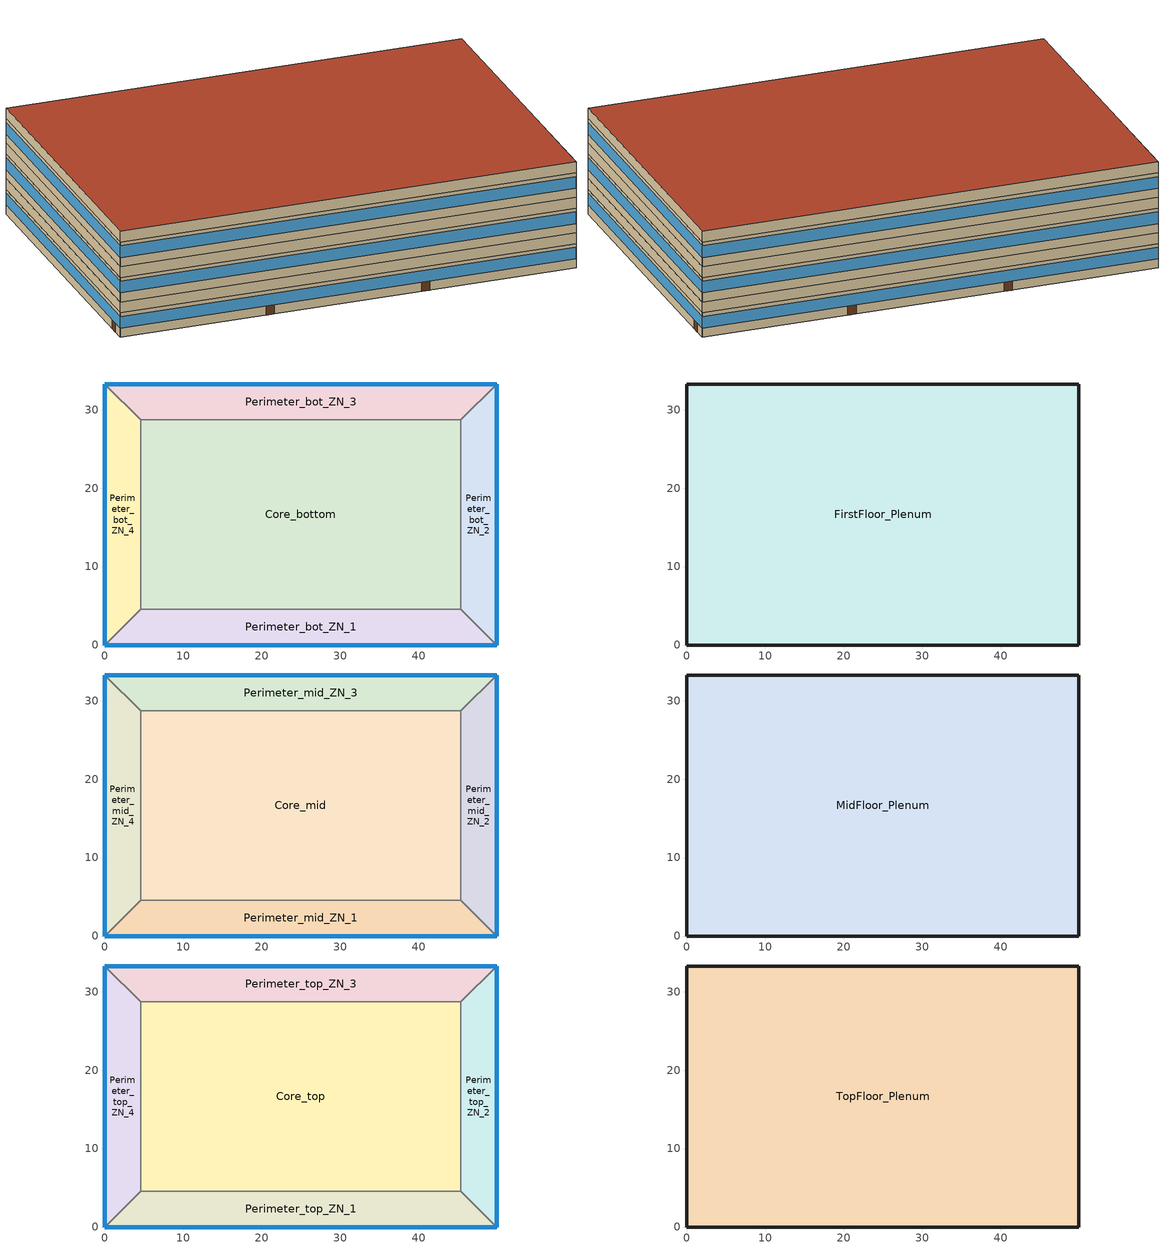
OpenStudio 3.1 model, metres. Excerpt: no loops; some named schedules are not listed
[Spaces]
Core_bottom
 floor ground (Foundation F 126 Perim 0 Area 98354): 45.34,28.7 45.34,4.57 4.57,4.57 4.57,28.7 z0
 wall to Perimeter_bot_ZN_1: 4.57,4.57 45.34,4.57 z0:2.74
 wall to Perimeter_bot_ZN_2: 45.34,4.57 45.34,28.7 z0:2.74
 wall to Perimeter_bot_ZN_4: 4.57,28.7 4.57,4.57 z0:2.74
 wall to Perimeter_bot_ZN_3: 45.34,28.7 4.57,28.7 z0:2.74
Perimeter_bot_ZN_2
 floor ground (Foundation F 126 Perim 3327 Area 13126): 49.91,33.27 49.91,0 45.34,4.57 45.34,28.7 z0
 wall outside: 49.91,0 49.91,33.27 z0:2.74
 wall to Perimeter_bot_ZN_1: 45.34,4.57 49.91,0 z0:2.74
 wall to Perimeter_bot_ZN_3: 49.91,33.27 45.34,28.7 z0:2.74
 window: 49.91,0 49.91,33.27 z1.02:2.33
 door: 49.91,30.99 49.91,31.9 z0:2.13
Perimeter_bot_ZN_3
 floor ground (Foundation F 126 Perim 4991 Area 20734): 49.91,33.27 45.34,28.7 4.57,28.7 0,33.27 z0
 wall outside: 49.91,33.27 0,33.27 z0:2.74
 wall to Perimeter_bot_ZN_4: 0,33.27 4.57,28.7 z0:2.74
 window: 49.91,33.27 0,33.27 z1.02:2.33
 door: 33.94,33.27 33.03,33.27 / 16.84,33.27 15.93,33.27 z0:2.13
Perimeter_bot_ZN_1
 floor ground (Foundation F 126 Perim 4991 Area 20734): 45.34,4.57 49.91,0 0,0 4.57,4.57 z0
 wall outside: 0,0 49.91,0 z0:2.74
 wall to Perimeter_bot_ZN_4: 4.57,4.57 0,0 z0:2.74
 window: 0,0 49.91,0 z1.02:2.33
 door: 15.98,0 16.9,0 / 33.01,0 33.93,0 z0:2.13
Perimeter_bot_ZN_4
 floor ground (Foundation F 126 Perim 3327 Area 13125): 0,33.27 4.57,28.7 4.57,4.57 0,0 z0
 wall outside: 0,33.27 0,0 z0:2.74
 window: 0,33.27 0,0 z1.02:2.33
 door: 0,2.28 0,1.37 z0:2.13
FirstFloor_Plenum
 floor to Perimeter_bot_ZN_3: 49.91,33.27 45.34,28.7 4.57,28.7 0,33.27 z2.74
 floor to Perimeter_bot_ZN_1: 45.34,4.57 49.91,0 0,0 4.57,4.57 z2.74
 floor to Core_bottom: 45.34,28.7 45.34,4.57 4.57,4.57 4.57,28.7 z2.74
 floor to Perimeter_bot_ZN_4: 0,33.27 4.57,28.7 4.57,4.57 0,0 z2.74
 floor to Perimeter_bot_ZN_2: 49.91,33.27 49.91,0 45.34,4.57 45.34,28.7 z2.74
 wall outside: 0,33.27 0,0 49.91,0 49.91,33.27 0,33.27 z2.74:3.96
Perimeter_mid_ZN_4
 floor to FirstFloor_Plenum: 0,33.27 4.57,28.7 4.57,4.57 0,0 z3.96
 wall outside: 0,33.27 0,0 z3.96:6.71
 wall to Perimeter_mid_ZN_3: 4.57,28.7 0,33.27 z3.96:6.71
 wall to Core_mid: 4.57,4.57 4.57,28.7 z3.96:6.71
 wall to Perimeter_mid_ZN_1: 0,0 4.57,4.57 z3.96:6.71
 window: 0,33.27 0,0 z4.98:6.29
Perimeter_mid_ZN_1
 floor to FirstFloor_Plenum: 45.34,4.57 49.91,0 0,0 4.57,4.57 z3.96
 wall outside: 0,0 49.91,0 z3.96:6.71
 wall to Core_mid: 45.34,4.57 4.57,4.57 z3.96:6.71
 wall to Perimeter_mid_ZN_2: 49.91,0 45.34,4.57 z3.96:6.71
 window: 0,0 49.91,0 z4.98:6.29
Perimeter_mid_ZN_2
 floor to FirstFloor_Plenum: 49.91,33.27 49.91,0 45.34,4.57 45.34,28.7 z3.96
 wall outside: 49.91,0 49.91,33.27 z3.96:6.71
 wall to Perimeter_mid_ZN_3: 49.91,33.27 45.34,28.7 z3.96:6.71
 wall to Core_mid: 45.34,28.7 45.34,4.57 z3.96:6.71
 window: 49.91,0 49.91,33.27 z4.98:6.29
Core_mid
 floor to FirstFloor_Plenum: 45.34,28.7 45.34,4.57 4.57,4.57 4.57,28.7 z3.96
 wall to Perimeter_mid_ZN_3: 45.34,28.7 4.57,28.7 z3.96:6.71
Perimeter_mid_ZN_3
 floor to FirstFloor_Plenum: 49.91,33.27 45.34,28.7 4.57,28.7 0,33.27 z3.96
 wall outside: 49.91,33.27 0,33.27 z3.96:6.71
 window: 49.91,33.27 0,33.27 z4.98:6.29
MidFloor_Plenum
 floor to Perimeter_mid_ZN_3: 49.91,33.27 45.34,28.7 4.57,28.7 0,33.27 z6.71
 floor to Perimeter_mid_ZN_4: 0,33.27 4.57,28.7 4.57,4.57 0,0 z6.71
 floor to Core_mid: 45.34,28.7 45.34,4.57 4.57,4.57 4.57,28.7 z6.71
 floor to Perimeter_mid_ZN_2: 49.91,33.27 49.91,0 45.34,4.57 45.34,28.7 z6.71
 floor to Perimeter_mid_ZN_1: 45.34,4.57 49.91,0 0,0 4.57,4.57 z6.71
 wall outside: 0,33.27 0,0 49.91,0 49.91,33.27 0,33.27 z6.71:7.92
Perimeter_top_ZN_3
 floor to MidFloor_Plenum: 49.91,33.27 45.34,28.7 4.57,28.7 0,33.27 z7.92
 wall outside: 49.91,33.27 0,33.27 z7.92:10.67
 wall to Perimeter_top_ZN_4: 0,33.27 4.57,28.7 z7.92:10.67
 wall to Core_top: 4.57,28.7 45.34,28.7 z7.92:10.67
 wall to Perimeter_top_ZN_2: 45.34,28.7 49.91,33.27 z7.92:10.67
 window: 49.91,33.27 0,33.27 z8.95:10.25
Perimeter_top_ZN_4
 floor to MidFloor_Plenum: 0,33.27 4.57,28.7 4.57,4.57 0,0 z7.92
 wall outside: 0,33.27 0,0 z7.92:10.67
 wall to Perimeter_top_ZN_1: 0,0 4.57,4.57 z7.92:10.67
 wall to Core_top: 4.57,4.57 4.57,28.7 z7.92:10.67
 window: 0,33.27 0,0 z8.95:10.25
Core_top
 floor to MidFloor_Plenum: 45.34,28.7 45.34,4.57 4.57,4.57 4.57,28.7 z7.92
 wall to Perimeter_top_ZN_1: 4.57,4.57 45.34,4.57 z7.92:10.67
 wall to Perimeter_top_ZN_2: 45.34,4.57 45.34,28.7 z7.92:10.67
Perimeter_top_ZN_2
 floor to MidFloor_Plenum: 49.91,33.27 49.91,0 45.34,4.57 45.34,28.7 z7.92
 wall outside: 49.91,0 49.91,33.27 z7.92:10.67
 wall to Perimeter_top_ZN_1: 45.34,4.57 49.91,0 z7.92:10.67
 window: 49.91,0 49.91,33.27 z8.95:10.25
Perimeter_top_ZN_1
 floor to MidFloor_Plenum: 45.34,4.57 49.91,0 0,0 4.57,4.57 z7.92
 wall outside: 0,0 49.91,0 z7.92:10.67
 window: 0,0 49.91,0 z8.95:10.25
TopFloor_Plenum
 floor to Perimeter_top_ZN_4: 0,33.27 4.57,28.7 4.57,4.57 0,0 z10.67
 floor to Perimeter_top_ZN_2: 49.91,33.27 49.91,0 45.34,4.57 45.34,28.7 z10.67
 floor to Core_top: 45.34,28.7 45.34,4.57 4.57,4.57 4.57,28.7 z10.67
 floor to Perimeter_top_ZN_3: 49.91,33.27 45.34,28.7 4.57,28.7 0,33.27 z10.67
 floor to Perimeter_top_ZN_1: 45.34,4.57 49.91,0 0,0 4.57,4.57 z10.67
 wall outside: 0,33.27 0,0 49.91,0 49.91,33.27 0,33.27 z10.67:11.89
 roof outside: 49.91,0 49.91,33.27 0,33.27 0,0 z11.89
[Site]
Tampa-MacDill AFB: Latitude {deg}=27.85; Longitude {deg}=-82.52; Time Zone {hr}=-5; Elevation {m}=8; Terrain=City
[Building]
-MediumOffice-ASHRAE 169-2013-2A created: 2021-05-19 12:07:23 -0600: North Axis {deg}=0; Default Construction Set=90.1-2010 - MedOffice - ASHRAE 169-2013-2A; Standards Number of Stories=3; Standards Number of Above Ground Stories=3; Standards Building Type=MediumOffice
[ClimateZones]
Climate Zone Institution Name 1=ASHRAE; Climate Zone Document Name 1=ANSI/ASHRAE Standard 169; Climate Zone Document Year 1=2006; Climate Zone Value 1=2A; Climate Zone Institution Name 2=CEC; Climate Zone Document Name 2=California Climate Zone Descriptions; Climate Zone Document Year 2=1995
[Site:WaterMainsTemperature]
Calculation Method=Correlation; Annual Average Outdoor Air Temperature {C}=21.85; Maximum Difference In Monthly Average Outdoor Air Temperatures {deltaC}=14.3
[SizingPeriod:DesignDay] Barometric Pressure {Pa}=101229; Sky Clearness=0; Rain Indicator=0; Snow Indicator=0; Day of Month=21; Daylight Saving Time Indicator=0; Humidity Indicating Type=Wetbulb; Dry-Bulb Temperature Range Modifier Type=DefaultMultipliers
Name | Maximum Dry-Bulb Temperature {C} | Daily Dry-Bulb Temperature Range {deltaC} | Humidity Indicating Conditions at Maximum Dry-Bulb | Wind Speed {m/s} | Wind Direction {deg} | Month | Day Type | Solar Model Indicator | ASHRAE Taub | ASHRAE Taud
Tampa-MacDill.AFB_FL_USA Ann Clg .4% Condns DB=>MWB | 33.9 | 7.9 | 25.1 | 3.1 | 270 | 8 | SummerDesignDay | ASHRAETau | 0.491 | 2.016
Tampa-MacDill.AFB_FL_USA Ann Htg 99.6% Condns DB | 4.6 | 0 | 4.6 | 2.5 | 10 | 1 | WinterDesignDay | ASHRAEClearSky
[Site:GroundTemperature:FCfactorMethod]
January Ground Temperature {C}=24.2; February Ground Temperature {C}=18.9; March Ground Temperature {C}=15.7; April Ground Temperature {C}=13.6; May Ground Temperature {C}=15.5; June Ground Temperature {C}=17.1; July Ground Temperature {C}=21.2; August Ground Temperature {C}=26.9; September Ground Temperature {C}=27.6; October Ground Temperature {C}=27.9; November Ground Temperature {C}=27.4; December Ground Temperature {C}=26.2
[Material:NoMass] Thermal Absorptance=0.9; Solar Absorptance=0.7
Name | Roughness | Thermal Resistance {m2-K/W} | Visible Absorptance
CP02 CARPET PAD | VeryRough | 0.21648 | 0.8
Typical Insulation R-6.78 | Smooth | 1.19347 | 0.7
Typical Carpet Pad | Smooth | 0.21648 | 0.8
Typical Insulation R-5.89 | Smooth | 1.03652 | 0.7
Typical Insulation R-19.72 | Smooth | 3.4722 | 0.7
Typical Insulation R-0.58 | Smooth | 0.101875 | 0.7
Typical Insulation R-0.01 | Smooth | 0.001 | 0.7
[Material]
Name | Roughness | Thickness {m} | Conductivity {W/m-K} | Density {kg/m3} | Specific Heat {J/kg-K} | Thermal Absorptance | Solar Absorptance | Visible Absorptance
100mm Normalweight concrete floor | MediumSmooth | 0.1016 | 2.31 | 2322 | 832
G01 13mm gypsum board | Smooth | 0.0127 | 0.16 | 800 | 1090 | 0.9 | 0.7 | 0.5
4 in. Normalweight Concrete Floor | MediumRough | 0.1016 | 2.31 | 2322 | 832 | 0.9 | 0.7 | 0.7
25mm Stucco | Smooth | 0.0254 | 0.72 | 1856 | 840 | 0.9 | 0.7 | 0.7
5/8 in. Gypsum Board | MediumSmooth | 0.0159 | 0.16 | 800 | 1090 | 0.9 | 0.7 | 0.7
Roof Membrane - Highly Reflective | VeryRough | 0.0095 | 0.16 | 1121.29 | 1460 | 0.75 | 0.45 | 0.7
Metal Roof Surface; F08 Metal surface | Smooth | 0.0008 | 45.28 | 7824 | 500 | 0.9 | 0.7 | 0.7
6 in. Normalweight Concrete Floor | MediumRough | 0.1524 | 2.31 | 2322 | 832 | 0.9 | 0.7 | 0.7
8 in. Concrete Block Basement Wall | MediumRough | 0.2032 | 1.326 | 1842 | 912 | 0.9 | 0.7 | 0.7
G05 25mm wood | MediumSmooth | 0.0254 | 0.15 | 608 | 1630 | 0.9 | 0.5 | 0.5
[Construction:FfactorGroundFloor] F-Factor {W/m-K}=1.26344
Name | Area {m2} | PerimeterExposed {m}
Foundation F 126 Perim 3327 Area 13125 | 131.254 | 33.2738
Foundation F 126 Perim 4991 Area 20734 | 207.338 | 49.911
Foundation F 126 Perim 3327 Area 13126 | 131.262 | 33.2738
Foundation F 126 Perim 0 Area 98354 | 983.537 | 0
[DefaultConstructionSet]
90.1-2010 - MedOffice - ASHRAE 169-2013-2A: Default Exterior Surface Constructions=Default Surface Constructions 1; Default Interior Surface Constructions=Default Surface Constructions 2; Default Ground Contact Surface Constructions=Default Surface Constructions 3; Default Exterior SubSurface Constructions=Default Sub Surface Constructions 1; Default Interior SubSurface Constructions=Default Sub Surface Constructions 2; Interior Partition Construction=Typical Interior Partition
[DefaultSurfaceConstructions]
Name | Floor Construction | Wall Construction | Roof Ceiling Construction
Default Surface Constructions 1 | Typical Insulated Exterior Mass Floor R-9.35 | Typical Insulated Steel Framed Exterior Wall R-8.06 | Typical IEAD Roof - Highly Reflective R-20.83
Default Surface Constructions 2 | Typical Interior Floor | Typical Interior Wall | Typical Interior Ceiling
Default Surface Constructions 3 | Typical Insulated Carpeted 6in Slab Floor | Typical Insulated Basement Mass Wall
[Construction]
Typical Insulated Exterior Mass Floor R-9.35: Typical Insulation R-6.78, 4 in. Normalweight Concrete Floor, Typical Carpet Pad
Typical Insulated Steel Framed Exterior Wall R-8.06: 25mm Stucco, 5/8 in. Gypsum Board, Typical Insulation R-5.89, 5/8 in. Gypsum Board
Typical IEAD Roof - Highly Reflective R-20.83: Roof Membrane - Highly Reflective, Typical Insulation R-19.72, Metal Roof Surface
Typical Interior Floor: 100mm Normalweight concrete floor, CP02 CARPET PAD
Typical Interior Wall: G01 13mm gypsum board, G01 13mm gypsum board
Typical Interior Ceiling: CP02 CARPET PAD, 100mm Normalweight concrete floor
Typical Insulated Carpeted 6in Slab Floor: 6 in. Normalweight Concrete Floor, Typical Carpet Pad
Typical Insulated Basement Mass Wall: 8 in. Concrete Block Basement Wall
U 0.72 SHGC 0.25 Sgl Ref-B-M Tint 6mm: REF B TINT MID 6MM
Typical Insulated Metal Door R-1.43: F08 Metal surface, Typical Insulation R-0.58
U 0.88 SHGC 0.16 Sgl Ref-A-L Clr 6mm: REF A CLEAR LO 6MM
Typical Overhead Door R-0.86: Typical Insulation R-0.01
U 1.98 SHGC 0.36 Sgl Ref-B-H Clr 6mm: REF B CLEAR HI 6MM
Typical Interior Window: Clear 3mm
Typical Interior Door; Typical Interior Partition: G05 25mm wood
[DefaultSubSurfaceConstructions]
Name | Fixed Window Construction | Operable Window Construction | Door Construction | Glass Door Construction | Overhead Door Construction | Skylight Construction | Tubular Daylight Dome Construction | Tubular Daylight Diffuser Construction
Default Sub Surface Constructions 1 | U 0.72 SHGC 0.25 Sgl Ref-B-M Tint 6mm | U 0.72 SHGC 0.25 Sgl Ref-B-M Tint 6mm | Typical Insulated Metal Door R-1.43 | U 0.88 SHGC 0.16 Sgl Ref-A-L Clr 6mm | Typical Overhead Door R-0.86 | U 1.98 SHGC 0.36 Sgl Ref-B-H Clr 6mm | Typical Interior Window | Typical Interior Window
Default Sub Surface Constructions 2 | Typical Interior Window | Typical Interior Window | Typical Interior Door
[WindowMaterial:Glazing] Optical Data Type=SpectralAverage; Infrared Transmittance at Normal Incidence=0; Front Side Infrared Hemispherical Emissivity=0.84; Conductivity {W/m-K}=0.9; Dirt Correction Factor for Solar and Visible Transmittance=1; Solar Diffusing=No
Name | Thickness {m} | Solar Transmittance at Normal Incidence | Front Side Solar Reflectance at Normal Incidence | Back Side Solar Reflectance at Normal Incidence | Visible Transmittance at Normal Incidence | Front Side Visible Reflectance at Normal Incidence | Back Side Visible Reflectance at Normal Incidence | Back Side Infrared Hemispherical Emissivity
REF B TINT MID 6MM | 0.006 | 0.1 | 0.11 | 0.41 | 0.13 | 0.1 | 0.32 | 0.45
REF A CLEAR LO 6MM | 0.006 | 0.066 | 0.341 | 0.493 | 0.08 | 0.41 | 0.37 | 0.4
REF B CLEAR HI 6MM | 0.006 | 0.24 | 0.16 | 0.32 | 0.3 | 0.16 | 0.29 | 0.6
Clear 3mm | 0.003 | 0.837 | 0.075 | 0.075 | 0.898 | 0.081 | 0.081 | 0.84
[Space]
Name | Space Type | Building Story | Thermal Zone | Part of Total Floor Area
Perimeter_mid_ZN_4 | Office WholeBuilding - Md Office | Building Story 2 | Perimeter_mid_ZN_4 ZN | Yes
Core_bottom | Office WholeBuilding - Md Office | Building Story 1 | Core_bottom ZN | Yes
FirstFloor_Plenum | Plenum | Building Story 1 | FirstFloor_Plenum ZN | No
TopFloor_Plenum | Plenum | Building Story 3 | TopFloor_Plenum ZN | No
Perimeter_top_ZN_3 | Office WholeBuilding - Md Office | Building Story 3 | Perimeter_top_ZN_3 ZN | Yes
Perimeter_bot_ZN_2 | Office WholeBuilding - Md Office | Building Story 1 | Perimeter_bot_ZN_2 ZN | Yes
MidFloor_Plenum | Plenum | Building Story 2 | MidFloor_Plenum ZN | No
Perimeter_mid_ZN_1 | Office WholeBuilding - Md Office | Building Story 2 | Perimeter_mid_ZN_1 ZN | Yes
Perimeter_bot_ZN_1 | Office WholeBuilding - Md Office | Building Story 1 | Perimeter_bot_ZN_1 ZN | Yes
Perimeter_bot_ZN_3 | Office WholeBuilding - Md Office | Building Story 1 | Perimeter_bot_ZN_3 ZN | Yes
Perimeter_mid_ZN_2 | Office WholeBuilding - Md Office | Building Story 2 | Perimeter_mid_ZN_2 ZN | Yes
Perimeter_top_ZN_4 | Office WholeBuilding - Md Office | Building Story 3 | Perimeter_top_ZN_4 ZN | Yes
Perimeter_bot_ZN_4 | Office WholeBuilding - Md Office | Building Story 1 | Perimeter_bot_ZN_4 ZN | Yes
Core_top | Office WholeBuilding - Md Office | Building Story 3 | Core_top ZN | Yes
Perimeter_top_ZN_2 | Office WholeBuilding - Md Office | Building Story 3 | Perimeter_top_ZN_2 ZN | Yes
Perimeter_top_ZN_1 | Office WholeBuilding - Md Office | Building Story 3 | Perimeter_top_ZN_1 ZN | Yes
Core_mid | Office WholeBuilding - Md Office | Building Story 2 | Core_mid ZN | Yes
Perimeter_mid_ZN_3 | Office WholeBuilding - Md Office | Building Story 2 | Perimeter_mid_ZN_3 ZN | Yes
[BuildingStory]
Name | Nominal Z Coordinate {m}
Building Story 1 | 0
Building Story 2 | 3.9624
Building Story 3 | 7.9248
[ElectricEquipment] Space or SpaceType=Core_bottom; Multiplier=2
Name | Electric Equipment Definition | Schedule
2 Elevator Lift Motors | Elevator Lift Motor | OfficeMedium BLDG_ELEVATORS
2 Elevator Fans | Elevator Fan | OfficeMedium ELEV_LIGHT_FAN_SCH_ADD_DF
2 Elevator Lights | Elevator Lights | OfficeMedium ELEV_LIGHT_FAN_SCH_ADD_DF
[SpaceInfiltration:DesignFlowRate]
Name | Space or SpaceType | Schedule | Design Flow Rate Calculation Method | Flow per Exterior Surface Area {m3/s-m2} | Constant Term Coefficient | Temperature Term Coefficient | Velocity Term Coefficient | Velocity Squared Term Coefficient | Design Flow Rate {m3/s}
FirstFloor_Plenum Infiltration | FirstFloor_Plenum | OfficeMedium INFIL_SCH_PNNL | Flow/ExteriorArea | 0.000569573 | 0 | 0 | 0.224 | 0
MidFloor_Plenum Infiltration | MidFloor_Plenum | OfficeMedium INFIL_SCH_PNNL | Flow/ExteriorArea | 0.000569573 | 0 | 0 | 0.224 | 0
Perimeter_bot_ZN_1 Infiltration | Perimeter_bot_ZN_1 | OfficeMedium INFIL_SCH_PNNL | Flow/ExteriorArea | 0.000569573 | 0 | 0 | 0.224 | 0
Perimeter_bot_ZN_2 Infiltration | Perimeter_bot_ZN_2 | OfficeMedium INFIL_SCH_PNNL | Flow/ExteriorArea | 0.000569573 | 0 | 0 | 0.224 | 0
Perimeter_bot_ZN_3 Infiltration | Perimeter_bot_ZN_3 | OfficeMedium INFIL_SCH_PNNL | Flow/ExteriorArea | 0.000569573 | 0 | 0 | 0.224 | 0
Perimeter_bot_ZN_4 Infiltration | Perimeter_bot_ZN_4 | OfficeMedium INFIL_SCH_PNNL | Flow/ExteriorArea | 0.000569573 | 0 | 0 | 0.224 | 0
Perimeter_mid_ZN_1 Infiltration | Perimeter_mid_ZN_1 | OfficeMedium INFIL_SCH_PNNL | Flow/ExteriorArea | 0.000569573 | 0 | 0 | 0.224 | 0
Perimeter_mid_ZN_2 Infiltration | Perimeter_mid_ZN_2 | OfficeMedium INFIL_SCH_PNNL | Flow/ExteriorArea | 0.000569573 | 0 | 0 | 0.224 | 0
Perimeter_mid_ZN_3 Infiltration | Perimeter_mid_ZN_3 | OfficeMedium INFIL_SCH_PNNL | Flow/ExteriorArea | 0.000569573 | 0 | 0 | 0.224 | 0
Perimeter_mid_ZN_4 Infiltration | Perimeter_mid_ZN_4 | OfficeMedium INFIL_SCH_PNNL | Flow/ExteriorArea | 0.000569573 | 0 | 0 | 0.224 | 0
Perimeter_top_ZN_1 Infiltration | Perimeter_top_ZN_1 | OfficeMedium INFIL_SCH_PNNL | Flow/ExteriorArea | 0.000569573 | 0 | 0 | 0.224 | 0
Perimeter_top_ZN_2 Infiltration | Perimeter_top_ZN_2 | OfficeMedium INFIL_SCH_PNNL | Flow/ExteriorArea | 0.000569573 | 0 | 0 | 0.224 | 0
Perimeter_top_ZN_3 Infiltration | Perimeter_top_ZN_3 | OfficeMedium INFIL_SCH_PNNL | Flow/ExteriorArea | 0.000569573 | 0 | 0 | 0.224 | 0
Perimeter_top_ZN_4 Infiltration | Perimeter_top_ZN_4 | OfficeMedium INFIL_SCH_PNNL | Flow/ExteriorArea | 0.000569573 | 0 | 0 | 0.224 | 0
TopFloor_Plenum Infiltration | TopFloor_Plenum | OfficeMedium INFIL_SCH_PNNL | Flow/ExteriorArea | 6.19946e-05 | 0 | 0 | 0.224 | 0
entry door Infiltration | Perimeter_bot_ZN_1 | OfficeMedium INFIL_Door_Opening_SCH | Flow/Space |  |  |  |  |  | 1.043
[ThermalZone] Use Ideal Air Loads=No
Name | Thermostat | Primary Daylighting Control | Fraction of Zone Controlled by Primary Daylighting Control | Secondary Daylighting Control | Fraction of Zone Controlled by Secondary Daylighting Control
Core_bottom ZN | Office WholeBuilding - Md Office Thermostat 1
Core_mid ZN | Office WholeBuilding - Md Office Thermostat 2
Core_top ZN | Office WholeBuilding - Md Office Thermostat 3
FirstFloor_Plenum ZN | Plenum Thermostat 1
MidFloor_Plenum ZN | Plenum Thermostat 2
Perimeter_bot_ZN_1 ZN | Office WholeBuilding - Md Office Thermostat 4 | Perimeter_bot_ZN_1 Daylt Sensor 1 | 0.08 | Perimeter_bot_ZN_1 Daylt Sensor 2 | 0.46
Perimeter_bot_ZN_2 ZN | Office WholeBuilding - Md Office Thermostat 5 | Perimeter_bot_ZN_2 Daylt Sensor 1 | 0.43 | Perimeter_bot_ZN_2 Daylt Sensor 2 | 0.12
Perimeter_bot_ZN_3 ZN | Office WholeBuilding - Md Office Thermostat 6 | Perimeter_bot_ZN_3 Daylt Sensor 1 | 0.46 | Perimeter_bot_ZN_3 Daylt Sensor 2 | 0.08
Perimeter_bot_ZN_4 ZN | Office WholeBuilding - Md Office Thermostat 7 | Perimeter_bot_ZN_4 Daylt Sensor 1 | 0.43 | Perimeter_bot_ZN_4 Daylt Sensor 2 | 0.12
Perimeter_mid_ZN_1 ZN | Office WholeBuilding - Md Office Thermostat 8 | Perimeter_mid_ZN_1 Daylt Sensor 1 | 0.08 | Perimeter_mid_ZN_1 Daylt Sensor 2 | 0.46
Perimeter_mid_ZN_2 ZN | Office WholeBuilding - Md Office Thermostat 9 | Perimeter_mid_ZN_2 Daylt Sensor 1 | 0.43 | Perimeter_mid_ZN_2 Daylt Sensor 2 | 0.12
Perimeter_mid_ZN_3 ZN | Office WholeBuilding - Md Office Thermostat 10 | Perimeter_mid_ZN_3 Daylt Sensor 1 | 0.46 | Perimeter_mid_ZN_3 Daylt Sensor 2 | 0.08
Perimeter_mid_ZN_4 ZN | Office WholeBuilding - Md Office Thermostat 11 | Perimeter_mid_ZN_4 Daylt Sensor 1 | 0.43 | Perimeter_mid_ZN_4 Daylt Sensor 2 | 0.12
Perimeter_top_ZN_1 ZN | Office WholeBuilding - Md Office Thermostat 12 | Perimeter_top_ZN_1 Daylt Sensor 1 | 0.08 | Perimeter_top_ZN_1 Daylt Sensor 2 | 0.46
Perimeter_top_ZN_2 ZN | Office WholeBuilding - Md Office Thermostat 13 | Perimeter_top_ZN_2 Daylt Sensor 1 | 0.43 | Perimeter_top_ZN_2 Daylt Sensor 2 | 0.12
Perimeter_top_ZN_3 ZN | Office WholeBuilding - Md Office Thermostat 14 | Perimeter_top_ZN_3 Daylt Sensor 1 | 0.46 | Perimeter_top_ZN_3 Daylt Sensor 2 | 0.08
Perimeter_top_ZN_4 ZN | Office WholeBuilding - Md Office Thermostat 15 | Perimeter_top_ZN_4 Daylt Sensor 1 | 0.43 | Perimeter_top_ZN_4 Daylt Sensor 2 | 0.12
TopFloor_Plenum ZN | Plenum Thermostat 3
[InternalMass] Internal Mass Definition=Internal Mass Definition 1; Multiplier=1
Name | Space or SpaceType
Core_mid Mass | Core_mid
Perimeter_top_ZN_2 Mass | Perimeter_top_ZN_2
